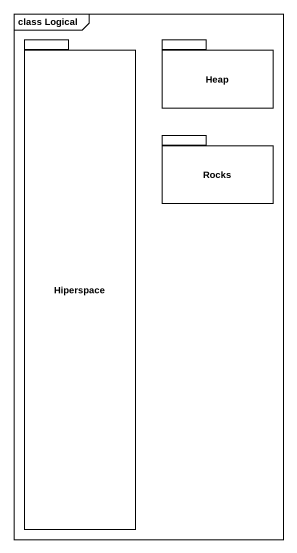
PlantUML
@startuml
mainframe class Logical
package Hiperspace {
}
package Heap {
}
package Rocks {
}
@enduml
